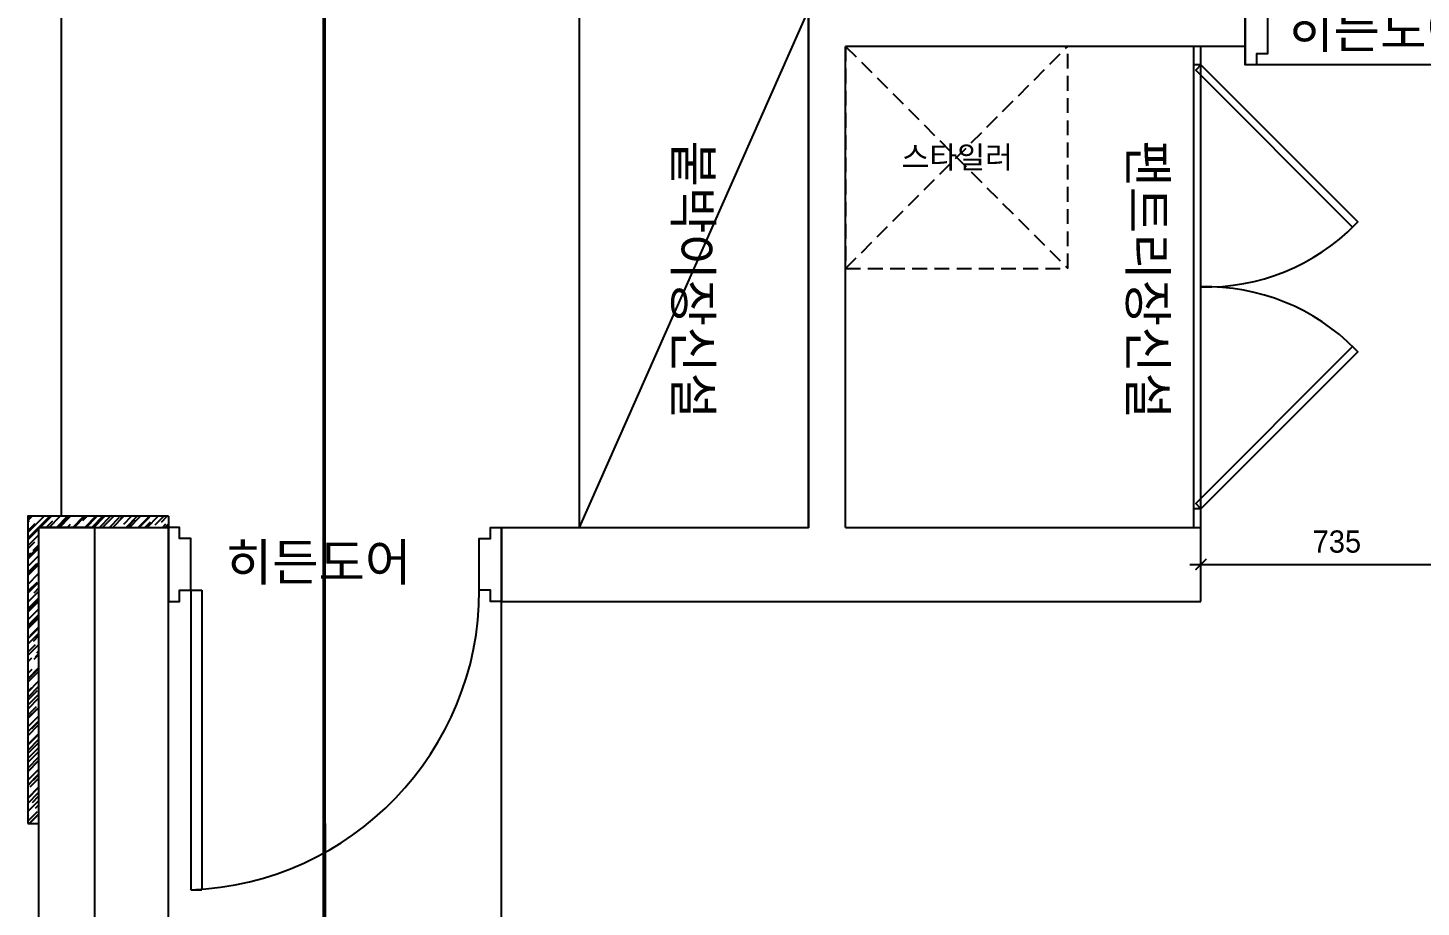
# Model space of a CAD drawing. Header units: millimetres. Extents: x 145965 to 228269, y 99354 to 115204.
# Drawn here: x 179258 to 183023, y 105613 to 107989 of the extents above; entities that cross this region are included whole.
import ezdxf

# ---------------------------------------------------------------- set-up
doc = ezdxf.new("R2010")
doc.units = ezdxf.units.MM
doc.header["$LTSCALE"] = 50
doc.linetypes.add('DH-HID2', pattern=[1.2, 0.8, -0.4])
doc.linetypes.add('HID', pattern=[2.5, 1.5, -1])
for name, color, linetype in [('0-ELC TEXT', 7, 'Continuous'), ('03-WAL NEW', 3, 'Continuous'), ('06-FUR', 6, 'Continuous'), ('3.기호.계단선', 30, 'Continuous'), ('FU-FURM', 251, 'DH-HID2'), ('RC-LIGHT', 7, 'Continuous'), ('벽1', 2, 'Continuous'), ('창호', 4, 'Continuous'), ('틀', 8, 'Continuous')]:
    doc.layers.add(name, color=color, linetype=linetype)
doc.styles.add('HY 울릉도 L', font='')
doc.styles.add('코레일둥고', font='Korail_Round_Gothic_Medium.ttf')
doc.styles.get('HY 울릉도 L').set_extended_font_data('HY울릉도L')
doc.dimstyles.new('30', dxfattribs={"dimscale": 30, "dimtxt": 2, "dimasz": 1, "dimexe": 1, "dimexo": 1, "dimgap": 1, "dimtad": 1, "dimdec": 0, "dimrnd": 0.05, "dimdsep": 46, "dimlunit": 6, "dimtxsty": 'HY 울릉도 L', "dimblk": 'ARCHTICK', "dimcen": 2.5, "dimdle": 1, "dimclrd": 133, "dimclre": 133, "dimclrt": 30, "dimadec": 0, "dimazin": 0, "dimtfac": 1, "dimtdec": 0, "dimtix": 1, "dimtmove": 2, "dimatfit": 3, "dimldrblk": 'ARCHTICK', "dimfxl": 1, "dimlwd": -1, "dimlwe": -1, "dimarcsym": 0})

# ---------------------------------------------------------------- blocks, each defined once
blk = doc.blocks.new('vidaisejh')
at = {"layer": '벽1'}
for p, q in [((159867.9, 67832.3), (159867.9, 66432.3)), ((161047.9, 67832.3), (161047.9, 67732.3)), ((161047.9, 67732.3), (159967.9, 67732.3)), ((159967.9, 66432.3), (159967.9, 67732.3)), ((157937.9, 66432.3), (157937.9, 62482.3)), ((157937.9, 66432.3), (158137.9, 66432.3)), ((158137.9, 66232.3), (158137.9, 66432.3)), ((159037.9, 66432.3), (159867.9, 66432.3)), ((159037.9, 66232.3), (159037.9, 66432.3)), ((159967.9, 66432.3), (160927.9, 66432.3)), ((160927.9, 66232.3), (160927.9, 66432.3)), ((158137.9, 62682.3), (158137.9, 66232.3)), ((159037.9, 66232.3), (160927.9, 66232.3))]:
    blk.add_line(p, q, dxfattribs=at)
at = {"layer": '창호'}
blk.add_arc((158167.9, 66262.3), 810, 272.1226, 0, dxfattribs=at)
at = {"layer": '틀'}
for p, q in [((161047.9, 67682.3), (161047.9, 67882.3)), ((161047.9, 67882.3), (161047.9, 67682.3)), ((161847.9, 67682.3), (161047.9, 67682.3)), ((158137.9, 66432.3), (158137.9, 66232.3)), ((158137.9, 66232.3), (158137.9, 66432.3)), ((159037.9, 66232.3), (159037.9, 66432.3)), ((158197.9, 66262.3), (158197.9, 65452.3)), ((158197.9, 66262.3), (158227.9, 66262.3)), ((158227.9, 66262.3), (158227.9, 65452.8)), ((158197.9, 65452.3), (158227.9, 65452.3))]:
    blk.add_line(p, q, dxfattribs=at)
for points in [[(161047.9, 67882.3), (161077.9, 67882.3), (161077.9, 67852.3), (161107.9, 67852.3), (161107.9, 67712.3), (161077.9, 67712.3), (161077.9, 67682.3), (161047.9, 67682.3), (161047.9, 67882.3)], [(158137.9, 66232.3), (158167.9, 66232.3), (158167.9, 66262.3), (158197.9, 66262.3), (158197.9, 66402.3), (158167.9, 66402.3), (158167.9, 66432.3), (158137.9, 66432.3), (158137.9, 66232.3)], [(159037.9, 66232.3), (159007.9, 66232.3), (159007.9, 66262.3), (158977.9, 66262.3), (158977.9, 66402.3), (159007.9, 66402.3), (159007.9, 66432.3), (159037.9, 66432.3), (159037.9, 66232.3)]]:
    blk.add_lwpolyline(points, dxfattribs=at)
blk = doc.blocks.new('_ArchTick')
at = {"color": 0, "linetype": 'ByBlock', "const_width": 0.15}
blk.add_lwpolyline([(-0.5, -0.5), (0.5, 0.5)], dxfattribs=at)
blk = doc.blocks.new('*D739')
at = {"layer": '06-FUR', "color": 133}
for p, q in [((182427.9, 106569.4), (182427.9, 106569.4)), ((183162.9, 106572.4), (183162.9, 106509.4)), ((182397.9, 106539.4), (183192.9, 106539.4))]:
    blk.add_line(p, q, dxfattribs=at)
at = {"layer": 'Defpoints', "color": 0}
for p in [(183162.9, 106602.4), (182427.9, 106539.4), (183162.9, 106539.4)]:
    blk.add_point(p, dxfattribs=at)
at = {"layer": '06-FUR', "color": 133, "xscale": 30, "yscale": 30, "zscale": 30, "rotation": 180}
blk.add_blockref('_ArchTick', (182427.9, 106539.4), dxfattribs=at)
at = {"layer": '06-FUR', "color": 133, "xscale": 30, "yscale": 30, "zscale": 30}
blk.add_blockref('_ArchTick', (183162.9, 106539.4), dxfattribs=at)
at = {"layer": '06-FUR', "color": 30, "insert": (182795.4, 106600.8), "char_height": 60, "attachment_point": 5, "style": 'HY 울릉도 L'}
blk.add_mtext('735', dxfattribs=at)

msp = doc.modelspace()

# ---------------------------------------------------------------- hatches: boundary and pattern name
at = {"layer": '3.기호.계단선', "transparency": 33554687}
h = msp.add_hatch(dxfattribs=at)
h.set_pattern_fill('AR-RROOF', color=256, angle=45)
h.paths.add_polyline_path([(179637.9, 106669.4), (179257.9, 106669.4), (179257.9, 105839.4), (179287.9, 105839.4), (179287.9, 106639.4), (179437.9, 106639.4), (179637.9, 106639.4)])

# ---------------------------------------------------------------- linework, layer by layer
at = {"layer": '03-WAL NEW'}
msp.add_line((179287.9, 101994.4), (179287.9, 106639.4), dxfattribs=at)
at = {"layer": '06-FUR'}
for p, q in [((182427.9, 107889.4), (182407.9, 107889.4)), ((182427.9, 106689.4), (182407.9, 106689.4))]:
    msp.add_line(p, q, dxfattribs=at)
for points in [[(181367.9, 108039.4), (180747.9, 108039.4), (180747.9, 106639.4), (181367.9, 106639.4), (181367.9, 108039.4), (180747.9, 106639.4)], [(182427.9, 106639.4), (182427.9, 107939.4), (182407.9, 107939.4), (182407.9, 106639.4), (182427.9, 106639.4)]]:
    msp.add_lwpolyline(points, dxfattribs=at)
for points in [[(182838, 107451), (182852.2, 107465.2), (182427.9, 107889.4), (182413.8, 107875.3)], [(182838, 107127.9), (182852.2, 107113.7), (182427.9, 106689.4), (182413.8, 106703.6)]]:
    msp.add_lwpolyline(points, close=True, dxfattribs=at)
for centre, start, end in [((182442.5, 107853.6), 268.5179, 315.5076), ((182442.5, 106725.3), 44.4924, 91.4821)]:
    msp.add_arc(centre, 564.4, start, end, dxfattribs=at)
at = {"layer": '3.기호.계단선'}
for p, q in [((179637.9, 106669.4), (179637.9, 106639.4)), ((179437.9, 106639.4), (179287.9, 106639.4)), ((179257.9, 105839.4), (179287.9, 105839.4))]:
    msp.add_line(p, q, dxfattribs=at)
at = {"layer": '3.기호.계단선', "linetype": 'HID'}
msp.add_lwpolyline([(180058, 109446.3, 10, 10, 0), (180059.2, 105233.9, 10, 10, 0)], format="xyseb", dxfattribs=at)
at = {"layer": '3.기호.계단선'}
for points in [[(179637.9, 106669.4), (179257.9, 106669.4), (179257.9, 105839.4)], [(179287.9, 105839.4), (179287.9, 106639.4), (179637.9, 106639.4)]]:
    msp.add_lwpolyline(points, dxfattribs=at)
at = {"layer": 'FU-FURM', "color": 7}
for p, q in [((181467.9, 107339.4), (182067.9, 107939.4)), ((181467.9, 107939.4), (182067.9, 107339.4))]:
    msp.add_line(p, q, dxfattribs=at)
msp.add_lwpolyline([(181467.9, 107339.4), (182067.9, 107339.4), (182067.9, 107939.4), (181467.9, 107939.4)], close=True, dxfattribs=at)
at = {"layer": 'RC-LIGHT'}
for p, q in [((179347.9, 108039.4), (179347.9, 106669.4)), ((180537.9, 103089.4), (180537.9, 106439.4))]:
    msp.add_line(p, q, dxfattribs=at)

# ---------------------------------------------------------------- block references
msp.add_blockref('vidaisejh', (21500, 40207.2))

# ---------------------------------------------------------------- texts
at = {"layer": '0-ELC TEXT', "style": '코레일둥고'}
for p in [(182661.1, 107934.6), (179792.4, 106495.6)]:
    msp.add_text('히든도어', height=100, dxfattribs=at).set_placement(p)
for s, p in [('붙박이장신설', (181005.8, 107685.2)), ('팬트리장신설', (182234.3, 107685.2))]:
    msp.add_text(s, height=100, rotation=270, dxfattribs=at).set_placement(p)
at = {"layer": 'FU-FURM', "color": 7, "style": '코레일둥고'}
msp.add_text('스타일러', height=60, dxfattribs=at).set_placement((181618.8, 107610.1))

# ---------------------------------------------------------------- dimensions: what is measured, and where the dimension line sits
at = {"layer": '06-FUR'}
dim = msp.add_linear_dim(base=(183162.9, 106539.4), p1=(182427.9, 106539.4), p2=(183162.9, 106602.4), dimstyle='30', dxfattribs=at)
dim.commit()
dim.dimension.update_dxf_attribs({"geometry": '*D739', "text_midpoint": (182795.4, 106600.8)})

doc.saveas('drawing.dxf')
